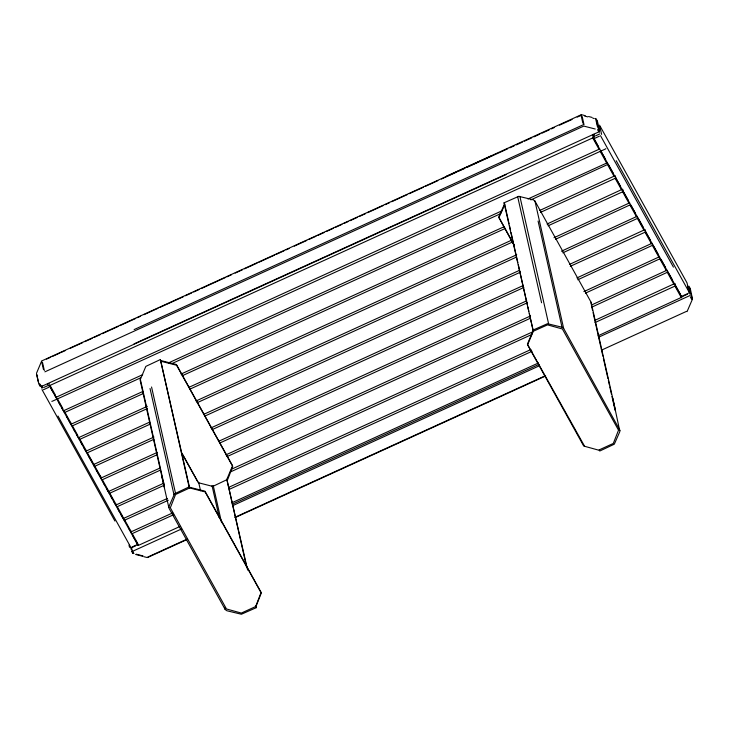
<?xml version="1.0" encoding="UTF-8"?>
<svg xmlns="http://www.w3.org/2000/svg" width="729" height="729" viewBox="0 0 729 729"><rect width="100%" height="100%" fill="white"/><g stroke="black" fill="none" stroke-linecap="round" stroke-linejoin="round"><path stroke-width="1.09" d="M592.631 134.437L593.269 137.271L592.732 137.918L50.037 385.404L49.326 385.331L48.898 383.436M599.748 148.944L56.516 397.086L55.878 397.123L54.721 395.063M600.742 150.739L600.204 151.386L606.674 163.068L607.221 162.421M614.693 175.889L539.578 210.544M615.267 175.798L615.695 177.685L615.148 178.332L540.389 212.421M622.165 189.358L547.06 224.013M629.646 202.835L553.976 237.736M630.64 204.63L555.525 239.285M637.119 216.303L561.448 251.213M644.591 229.781L569.477 264.427M645.156 229.681L645.584 231.576L645.037 232.223L570.288 266.313M652.063 243.249L576.949 277.904M653.056 245.044L577.76 279.781M659.535 256.717L583.865 291.627M660.529 258.513L585.423 293.167M667.008 270.195L591.337 305.096M674.48 283.663L594.673 320.459M675.054 283.572L675.482 285.458L674.936 286.105L595.001 322.555M681.952 297.14L598.008 335.814M160.389 359.543L189.093 486.917L189.668 487.956L205.131 491.902L261.274 593.096L256.034 606.373L241.335 613.071L226.464 608.97L170.331 507.776L175.561 494.499L189.668 487.956L160.389 359.543L145.846 366.386L140.105 380.037L164.289 487.118M255.624 605.526L256.116 607.74L241.39 614.246L226.856 610.747L225.206 609.535L169.073 508.35L168.991 506.436L174.55 493.761L189.093 486.917M591.164 304.139L591.073 302.216L534.94 201.031L533.3 199.828L518.766 196.32L504.031 202.826L533.318 331.239L527.586 344.853L583.719 446.039L598.6 450.148L613.299 443.442L618.529 430.174L562.396 328.979L547.525 324.879L533.318 331.239L529.318 313.525M612.797 398.216L619.869 431.513L614.31 444.189L599.767 451.023L599.183 449.993M594.089 136.906L593.944 138.692L681.451 296.439L682.672 296.585M41.599 361.156L36.514 373.248M256.189 605.179L261.11 592.367L204.967 491.182L189.513 487.236M692.486 299.09L687.046 311.638M504.031 202.826L504.605 203.865L498.745 216.978L514.291 245.254M504.769 204.585L498.909 217.698L514.455 245.974M246.557 566.825L226.837 479.327L232.56 465.713L176.427 364.527L160.963 360.582M533.154 330.519L527.422 344.134L584.43 445.957M255.378 605.981L255.87 605.644M530.849 199.892L608.223 164.216L613.08 172.973M548.053 225.808L622.621 191.809L623.167 191.153L622.739 189.267M562.815 252.835L638.112 218.099L642.969 226.856M591.675 307.201L668.01 271.99L672.32 279.772M137.143 545.374L137.508 544.499L49.991 386.753L48.561 385.687M446.294 176.29L581.031 114.827M42.136 360.755L491.218 155.96M46.574 359.105L50.738 357.21M52.77 356.281L60.06 352.954M61.026 352.517L65.245 350.594M70.321 348.28L82.705 342.63M84.774 341.691L92.191 338.302M94.26 337.363L100.256 334.629M102.324 333.682L109.806 330.273M110.58 329.918L118.098 326.492M119.875 325.681L126.062 322.856M126.39 322.71L135.712 318.455M137.426 317.68L140.515 316.268M144.005 314.673L151.258 311.365M151.878 311.083L158.065 308.258M160.134 307.319L167.36 304.02M167.843 303.802L175.616 300.257M176.136 300.029L183.389 296.712M185.458 295.774L191.681 292.94M193.75 291.992L199.363 289.431M201.432 288.493L216.914 281.43M217.588 281.121L225.17 277.658M226.91 276.865L231.366 274.833M235.203 273.083L242.456 269.776M244.534 268.828L250.749 265.994M250.986 265.894L257.173 263.069M259.041 262.212L274.724 255.059M276.656 254.184L284.018 250.822M286.087 249.883L289.176 248.471M294.279 246.147L306.727 240.47M308.786 239.531L316.04 236.223M318.09 235.285L324.332 232.442M326.346 231.521L333.572 228.223M335.641 227.284L341.947 224.404M343.897 223.521L348.161 221.57M350.093 220.696L357.492 217.315M359.561 216.376L365.575 213.633M367.644 212.686L375.107 209.287M375.9 208.922L383.126 205.624M385.194 204.685L389.614 202.671M391.692 201.723L407.238 194.634M409.306 193.686L416.56 190.378M417.198 190.087L423.385 187.262M425.454 186.323L437.837 180.674M441.437 179.033L450.23 175.024M450.759 174.787L456.983 171.944M459.051 171.005L464.683 168.435M466.751 167.497L474.597 163.916M475.007 163.724L482.234 160.435M482.89 160.134L492.212 155.878M492.558 155.724L499.784 152.425M500.504 152.097L507.758 148.789M509.835 147.841L514.237 145.836M516.305 144.898L522.493 142.073M524.342 141.226L531.787 137.836M533.856 136.888L539.888 134.136M541.957 133.197L549.338 129.826M551.397 128.887L554.496 127.475M559.58 125.16L572.046 119.474M577.195 117.123L581.341 115.237M134.154 329.563L583.236 124.768M44.888 371.845L583.783 126.09L595.238 129.015M134.045 343.869L598.81 131.913M41.398 386.498L506.172 174.541M43.74 387.5L48.005 385.559M595.52 135.867L599.776 133.926M43.421 389.751L48.898 387.245M593.944 138.692L599.42 136.186M142.693 374.66L63.988 410.555L63.35 410.591L61.655 407.557M168.463 362.905L502.071 210.763M527.969 198.962L606.674 163.068M63.851 410.381L64.27 412.277L64.981 412.35L140.588 377.868M172.645 363.252L500.823 213.588M142.92 391.437L71.46 424.023L70.822 424.059L69.127 421.034M181.111 374.023L504.368 226.601M71.105 422.911L71.743 425.745L72.453 425.818L142.884 393.706M182.195 375.772L505.361 228.396M147.285 406.326L78.932 437.5L78.295 437.537L76.6 434.502M188.583 387.491L511.84 240.069M78.796 437.327L79.224 439.213L79.926 439.295L147.249 408.595M189.668 389.25L512.842 241.873M149.582 422.155L86.405 450.969L85.767 451.005L83.534 447.005M196.055 400.968L516.733 254.722M86.058 449.857L86.696 452.691L87.398 452.764L150.575 423.95M197.14 402.718L516.168 257.228M153.947 437.045L93.64 464.519L88.309 455.607M203.528 414.437L519.54 270.322M93.531 463.325L94.169 466.159L94.87 466.241L153.91 439.314M204.612 416.195L520.533 272.117M157.282 452.408L101.112 477.996L96.328 470.05M211 427.905L523.404 285.44M101.003 476.793L101.641 479.636L102.352 479.709L157.236 454.677M212.084 429.663L523.869 287.481M159.569 468.237L108.821 491.382L108.193 491.419L106.498 488.394M218.472 441.382L526.739 300.795M108.685 491.218L109.113 493.105L109.824 493.178L160.571 470.041M219.557 443.141L527.195 302.845M163.943 483.136L116.303 504.86L115.665 504.896L113.432 500.887M225.954 454.85L530.566 315.93M115.947 503.739L116.585 506.573L117.296 506.655L163.897 485.396M227.029 456.609L530.53 318.199M532.735 330.21L547.47 323.703L562.004 327.203L563.645 328.405L620.051 430.538M167.269 498.49L123.775 518.328L123.137 518.365L120.905 514.364M231.357 469.266L532.863 331.768M123.42 517.216L124.058 520.05L124.768 520.123L168.262 500.285M230.364 471.973L531.787 334.511M172.673 512.906L131.01 531.878L128.377 527.832M228.487 487.455L531.013 349.492M130.892 530.685L131.53 533.519L132.241 533.601L173.648 514.71M229.553 489.214L532.015 351.287M132.022 547.005L137.508 544.499M682.544 295.938L688.03 293.441M131.338 547.816L135.603 545.875M683.119 296.184L687.374 294.243M180.145 526.384L138.483 545.356L135.312 540.335M231.822 502.819L538.485 362.96M232.259 504.268L539.013 364.382M598.709 337.153L689.798 295.609M132.632 551.279L181.284 529.09M232.815 505.589L539.56 365.703M147.659 557.102L187.043 539.141M234.711 517.399L545.611 375.617M601.58 350.102L686.554 311.347M147.969 557.339L186.25 539.879M235.722 517.317L545.429 376.082M161.127 361.302L176.591 365.247L232.724 466.442L227.812 479.254L212.795 486.416L198.279 482.707L181.412 452.554M588.622 116.531L592.057 117.415M584.667 116.084L587.793 116.877M592.795 118.153L594.317 118.545M136.205 554.177L143.075 555.935M135.731 554.487L142.602 556.245M581.715 114.763L585.187 115.656M143.813 556.683L147.285 557.567M596.14 118.854L597.215 120.786M599.52 125.133L687.028 282.888L688.768 290.607M688.969 286.196L690.044 288.128M598.564 129.015L599.63 130.947M616.187 160.69L689.115 292.147M691.384 296.348L692.459 298.279M597.525 129.598L598.6 131.53M690.354 296.931L691.639 299.255M600.514 135.685L673.441 267.151M593.269 137.271L598.126 146.028M601.288 151.714L605.599 159.496M615.695 177.685L620.552 186.442M623.705 192.128L628.024 199.91M631.177 205.605L635.497 213.387M645.584 231.576L650.441 240.333M653.603 246.019L657.913 253.801M661.075 259.488L665.395 267.27M675.482 285.458L680.339 294.215M592.732 137.918L599.202 149.591M607.676 164.863L614.155 176.536M615.148 178.332L621.627 190.005M622.621 191.809L629.1 203.482M630.093 205.277L636.572 216.95M637.565 218.746L644.044 230.428M645.037 232.223L651.516 243.896M652.519 245.691L658.989 257.364M659.991 259.169L666.461 270.842M667.463 272.637L673.942 284.31M674.936 286.105L681.415 297.787M226.837 479.327L247.632 570.078M182.897 454.805L197.759 481.587M255.542 606.701L256.116 607.74M50.037 385.404L55.431 395.136M62.904 408.604L57.509 398.881L56.798 398.799L56.37 396.913M64.981 412.35L70.376 422.082M72.453 425.818L77.848 435.55M79.926 439.295L85.329 449.028M87.398 452.764L92.802 462.496M94.87 466.241L100.274 475.964M102.352 479.709L107.746 489.441M109.824 493.178L115.218 502.91M117.296 506.655L122.691 516.387M124.768 520.123L130.163 529.855M132.241 533.601L137.635 543.324L138.009 545.192M50.948 388.247L53.108 392.138M58.42 401.725L60.58 405.616M66.43 416.168L68.052 419.084M73.365 428.661L74.987 431.586M80.837 442.138L82.459 445.054M103.263 482.552L104.876 485.468M110.735 496.021L112.348 498.946M118.207 509.498L119.829 512.414M133.152 536.444L134.236 538.385M37.179 375.216L37.616 375.991M58.001 416.04L130.928 547.497M39.803 383.937L41.088 386.261M132.842 551.662L133.917 553.593M42 389.596L114.927 521.053M38.737 383.828L39.813 385.759M131.566 551.16L132.642 553.092M161.71 476.037L168.809 507.411M690.263 288.511L692.486 298.954M689.342 287.818L691.174 295.965M687.602 285.841L689.434 293.978M681.223 295.436L681.451 296.439M599.867 126.682L601.607 134.391M597.434 121.178L599.265 129.315M598.108 126.5L598.536 128.422M598.965 130.336L599.402 132.25M596.513 120.485L598.345 128.623M595.566 118.426L597.397 126.573M593.971 134.236L594.454 136.359M593.032 134.665L593.488 136.678M582.189 116.549L584.02 124.695M581.031 115L582.863 123.137M591.073 302.216L614.994 408.368M591.638 306.262L592.595 310.508M593.078 312.632L600.732 346.594M600.969 347.66L602.883 356.144M603.375 358.313L607.904 378.442M608.36 380.429L609.353 384.848M609.818 386.935L611.494 394.362M611.977 396.485L615.085 410.281M534.94 201.031L563.645 328.405M538.084 221.06L562.004 327.203M519.886 196.402L548.6 323.785M517.654 196.62L541.574 302.763M504.605 203.865L509.097 223.803M509.598 226.017L510.601 230.446M511.102 232.66L517.836 262.568M518.337 264.782L527.322 304.658M527.823 306.873L528.817 311.31M213.223 485.532L221.589 522.684M212.03 485.651L219.265 517.718M198.625 482.224L200.539 490.717M224.714 607.33L225.206 609.535M151.559 386.981L175.479 493.132M150.028 388.484L173.958 494.636M140.287 379.053L164.207 485.204M131.621 547.916L132.077 549.958M132.168 550.431L132.86 553.484M130.746 547.497L131.202 549.529M129.015 545.146L129.516 547.351M107.692 489.414L108.12 491.31M100.219 475.946L100.648 477.832M47.522 383.436L47.768 384.493M42.501 362.386L44.332 370.523M41.599 361.283L43.43 369.43M42.246 386.069L42.683 387.983M41.161 385.851L41.653 388.056M39.566 384.11L40.031 386.142M36.878 375.007L38.71 383.153M36.541 374.059L38.373 382.196M605.845 148.643A1.385 0.72 -29 0 1 605.097 149.153L52.606 401.114A1.385 0.72 -29 0 1 51.795 401.305"/></g></svg>
